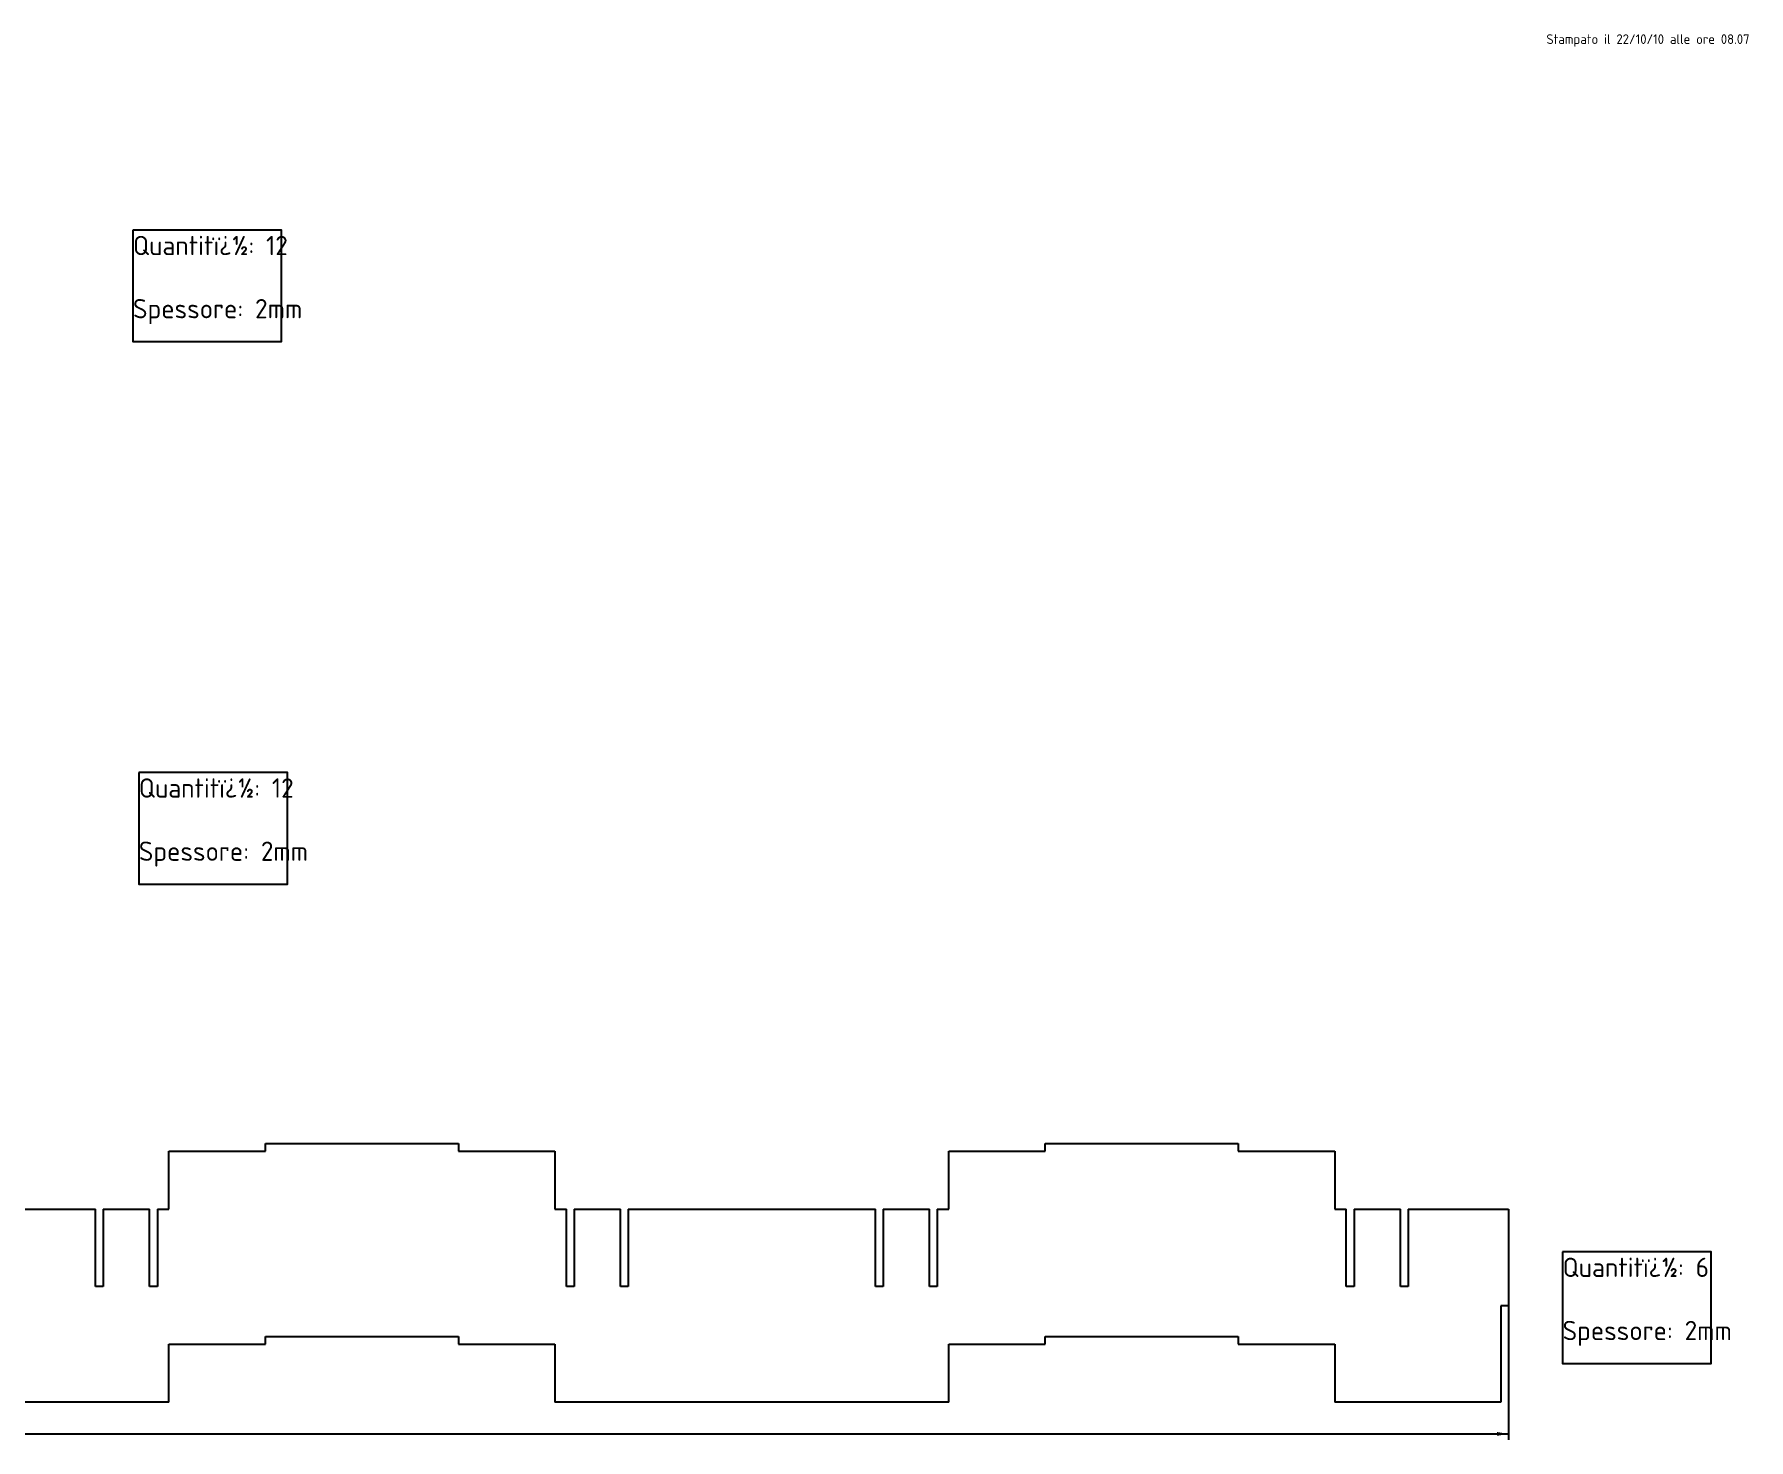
# Model space of a CAD drawing. Header units: millimetres. Extents: x 22 to 1300, y 12 to 835.
# Drawn here: x 855.8 to 1299.9, y 471.3 to 835.4 of the extents above; entities that cross this region are included whole.
import ezdxf
from ezdxf.enums import TextEntityAlignment as Align

# ---------------------------------------------------------------- set-up
doc = ezdxf.new("R2010")
doc.units = ezdxf.units.MM
doc.layers.add('ARTY_1', color=7, linetype='Continuous')
doc.layers.add('Default', color=7, linetype='Continuous')
doc.styles.add('SEACAD_seiso_ttf', font='seiso.ttf')
doc.dimstyles.new('stile_quote_studio', dxfattribs={"dimtxt": 3, "dimasz": 3, "dimexe": 1.5, "dimexo": 0, "dimgap": 1.5, "dimtad": 1, "dimtxsty": 'SEACAD_seiso_ttf', "dimblk1": '_SE_FILLED', "dimblk2": '_SE_FILLED', "dimsah": 1, "dimcen": 1.5, "dimazin": 0, "dimtfac": 1, "dimtmove": 0, "dimatfit": 3, "dimfxl": 1, "dimtolj": 1, "dimarcsym": 0})

# ---------------------------------------------------------------- blocks, each defined once
blk = doc.blocks.new('SEANNOT_GROUP')
at = {"layer": 'Default', "color": 5, "linetype": 'Continuous', "style": 'SEACAD_seiso_ttf'}
blk.add_text('Stampato il 22/10/10 alle ore 08.07', height=2.5, dxfattribs=at).set_placement((1247.52, 835.37), align=Align.TOP_LEFT)
blk = doc.blocks.new('SE5')
at = {"layer": 'ARTY_1', "color": 7, "linetype": 'Continuous'}
for p, q in [((915.69, 546.04), (915.69, 548.04)), ((915.69, 548.04), (965.69, 548.04)), ((965.69, 548.04), (965.69, 546.04)), ((1117.69, 546.04), (1117.69, 548.04)), ((1117.69, 548.04), (1167.69, 548.04)), ((1167.69, 548.04), (1167.69, 546.04)), ((890.69, 531.04), (890.69, 546.04)), ((890.69, 546.04), (915.69, 546.04)), ((965.69, 546.04), (990.69, 546.04)), ((990.69, 546.04), (990.69, 531.04)), ((1092.69, 531.04), (1092.69, 546.04)), ((1092.69, 546.04), (1117.69, 546.04)), ((1167.69, 546.04), (1192.69, 546.04)), ((1192.69, 546.04), (1192.69, 531.04)), ((807.69, 531.04), (871.69, 531.04)), ((871.69, 511.04), (871.69, 531.04)), ((873.69, 531.04), (885.69, 531.04)), ((873.69, 531.04), (873.69, 511.04)), ((885.69, 511.04), (885.69, 531.04)), ((887.69, 531.04), (890.69, 531.04)), ((887.69, 531.04), (887.69, 511.04)), ((990.69, 531.04), (993.69, 531.04)), ((993.69, 511.04), (993.69, 531.04)), ((995.69, 531.04), (1007.69, 531.04)), ((995.69, 531.04), (995.69, 511.04)), ((1007.69, 511.04), (1007.69, 531.04)), ((1009.69, 531.04), (1073.69, 531.04)), ((1009.69, 531.04), (1009.69, 511.04)), ((1073.69, 511.04), (1073.69, 531.04)), ((1075.69, 531.04), (1087.69, 531.04)), ((1075.69, 531.04), (1075.69, 511.04)), ((1087.69, 511.04), (1087.69, 531.04)), ((1089.69, 531.04), (1092.69, 531.04)), ((1089.69, 531.04), (1089.69, 511.04)), ((1192.69, 531.04), (1195.69, 531.04)), ((1195.69, 511.04), (1195.69, 531.04)), ((1197.69, 531.04), (1209.69, 531.04)), ((1197.69, 531.04), (1197.69, 511.04)), ((1209.69, 511.04), (1209.69, 531.04)), ((1211.69, 531.04), (1237.69, 531.04)), ((1211.69, 531.04), (1211.69, 511.04)), ((1237.69, 531.04), (1237.69, 506.04)), ((873.69, 511.04), (871.69, 511.04)), ((887.69, 511.04), (885.69, 511.04)), ((995.69, 511.04), (993.69, 511.04)), ((1009.69, 511.04), (1007.69, 511.04)), ((1075.69, 511.04), (1073.69, 511.04)), ((1089.69, 511.04), (1087.69, 511.04)), ((1197.69, 511.04), (1195.69, 511.04)), ((1211.69, 511.04), (1209.69, 511.04)), ((1237.69, 506.04), (1235.69, 506.04)), ((1235.69, 506.04), (1235.69, 481.04)), ((915.69, 496.04), (915.69, 498.04)), ((915.69, 498.04), (965.69, 498.04)), ((965.69, 498.04), (965.69, 496.04)), ((1117.69, 496.04), (1117.69, 498.04)), ((1117.69, 498.04), (1167.69, 498.04)), ((1167.69, 498.04), (1167.69, 496.04)), ((890.69, 481.04), (890.69, 496.04)), ((890.69, 496.04), (915.69, 496.04)), ((965.69, 496.04), (990.69, 496.04)), ((990.69, 496.04), (990.69, 481.04)), ((1092.69, 481.04), (1092.69, 496.04)), ((1092.69, 496.04), (1117.69, 496.04)), ((1167.69, 496.04), (1192.69, 496.04)), ((1192.69, 496.04), (1192.69, 481.04)), ((890.69, 481.04), (788.69, 481.04)), ((1092.69, 481.04), (990.69, 481.04)), ((1235.69, 481.04), (1192.69, 481.04))]:
    blk.add_line(p, q, dxfattribs=at)
blk = doc.blocks.new('DMBLK15')
at = {"layer": 'Default', "linetype": 'Continuous'}
for points in [[(40.69, 472.33), (40.69, 473.33), (37.69, 472.83)], [(1234.69, 472.33), (1237.69, 472.83), (1234.69, 473.33)]]:
    blk.add_hatch(color=5, dxfattribs=at).paths.add_polyline_path(points)
at = {"layer": 'Default', "color": 5, "linetype": 'Continuous'}
for p, q in [((37.69, 506.04), (37.69, 471.33)), ((1237.69, 506.04), (1237.69, 471.33)), ((37.69, 472.83), (1237.69, 472.83))]:
    blk.add_line(p, q, dxfattribs=at)
at = {"layer": 'Default', "color": 5, "linetype": 'Continuous', "style": 'SEACAD_seiso_ttf'}
blk.add_text('1200', height=3, dxfattribs=at).set_placement((634.38, 476.58), align=Align.TOP_LEFT)
blk = doc.blocks.new('_SE_FILLED')
at = {"color": 0}
blk.add_line((0, 0), (-1, 0), dxfattribs=at)
blk.add_solid([(0, 0), (-1, -0.1665), (-1, 0.1665), (0, 0)], dxfattribs=at)

msp = doc.modelspace()

# ---------------------------------------------------------------- linework, layer by layer
at = {"layer": 'Default', "color": 7, "linetype": 'Continuous'}
for points in [[(881.384, 784.643), (881.384, 755.788), (919.891, 755.788), (919.891, 784.643), (881.384, 784.643)], [(882.895, 644.112), (882.895, 615.257), (921.402, 615.257), (921.402, 644.112), (882.895, 644.112)], [(1251.712, 519.954), (1251.712, 491.099), (1290.219, 491.099), (1290.219, 519.954), (1251.712, 519.954)]]:
    msp.add_lwpolyline(points, dxfattribs=at)

# ---------------------------------------------------------------- block references
at = {"layer": 'Default'}
for name in ['SEANNOT_GROUP', 'SE5']:
    msp.add_blockref(name, (0, 0), dxfattribs=at)

# ---------------------------------------------------------------- texts
at = {"layer": 'Default', "color": 7, "linetype": 'Continuous', "style": 'SEACAD_seiso_ttf'}
for s, p in [('Quantitï¿½: 12', (881.384, 783.166)), ('Spessore: 2mm', (881.384, 766.802)), ('Quantitï¿½: 12', (882.895, 642.635)), ('Spessore: 2mm', (882.895, 626.271)), ('Quantitï¿½: 6', (1251.712, 518.477)), ('Spessore: 2mm', (1251.712, 502.113))]:
    msp.add_text(s, height=5, dxfattribs=at).set_placement(p, align=Align.TOP_LEFT)

# ---------------------------------------------------------------- dimensions: what is measured, and where the dimension line sits
at = {"layer": 'Default', "color": 5, "linetype": 'Continuous'}
dim = msp.add_linear_dim(base=(37.688, 472.826), p1=(37.688, 531.036), p2=(1237.688, 531.036), angle=0, text='\\A1;<>', dimstyle='stile_quote_studio', dxfattribs=at)
dim.commit()
dim.dimension.update_dxf_attribs({"geometry": 'DMBLK15', "text_midpoint": (637.688, 472.826), "dimtype": 161})

doc.saveas('drawing.dxf')
